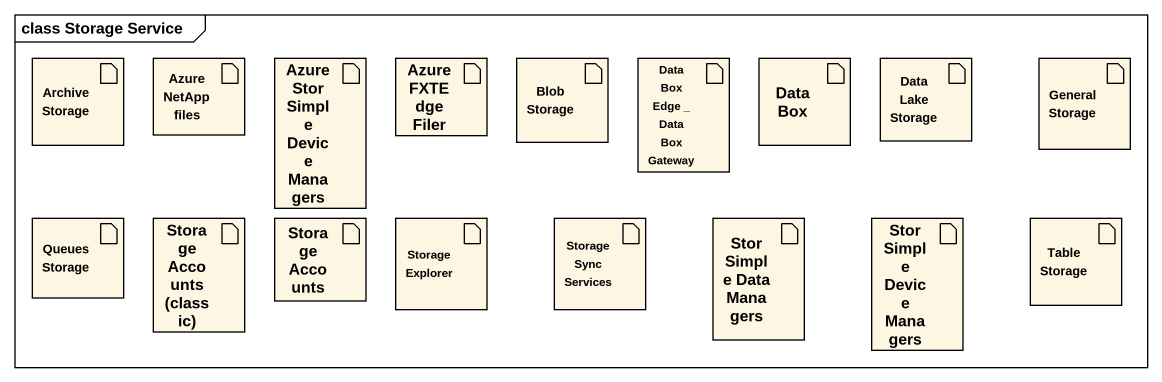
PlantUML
@startuml
mainframe class Storage Service
artifact "Archive Storage" as Archive_Storage
artifact "Azure NetApp files" as Azure_NetApp_files
artifact "Azure StorSimple Device Managers" as Azure_StorSimple_Device
artifact AzureFXTEdgeFiler
artifact "Blob Storage" as Blob_Storage
artifact "Data Box Edge _ Data Box Gateway" as Data_Box_Edge_Data_Box
artifact "Data Box" as Data_Box
artifact "Data Lake Storage" as Data_Lake_Storage
artifact "General Storage" as General_Storage
artifact "Queues Storage" as Queues_Storage
artifact "Storage Accounts (classic)" as Storage_Accounts_classic
artifact "Storage Accounts" as Storage_Accounts
artifact "Storage Explorer" as Storage_Explorer
artifact "Storage Sync Services" as Storage_Sync_Services
artifact "StorSimple Data Managers" as StorSimple_Data_Managers
artifact "StorSimple Device Managers" as StorSimple_Device_Managers
artifact "Table Storage" as Table_Storage
@enduml
